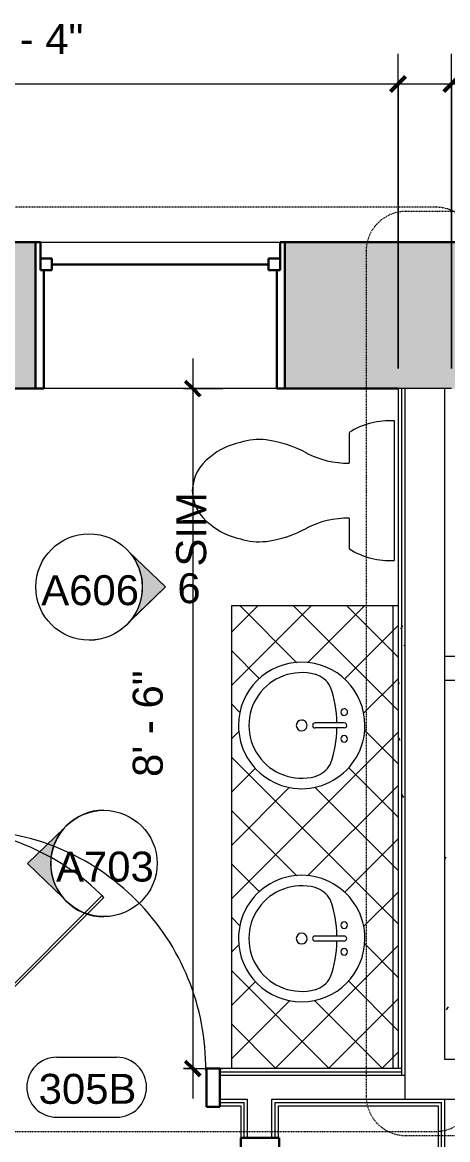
# Model space of a CAD drawing. Header units: inches. Extents: x -1176 to 1474, y -2632 to 978.
# Drawn here: x 744 to 807.9, y 454.2 to 622 of the extents above; entities that cross this region are included whole.
import ezdxf

# ---------------------------------------------------------------- set-up
doc = ezdxf.new("R2010")
doc.units = ezdxf.units.IN
doc.header["$MEASUREMENT"] = 0
doc.linetypes.add('Dash Dot 3_16_', pattern=[0.3125, 0.1875, -0.0625, 0, -0.0625])
for name, color, linetype, lineweight in [('A-ANNO-DIMS', 211, 'Continuous', 9), ('A-ANNO-DIMS-48', 211, 'Continuous', 9), ('A-ANNO-SYMB', 150, 'Continuous', 9), ('A-DOOR', 31, 'Continuous', 18), ('A-DOOR-FRAM', 31, 'Continuous', 30), ('A-DOOR-IDEN', 31, 'Continuous', 9), ('A-GLAZ', 151, 'Continuous', 18), ('A-WALL', 113, 'Continuous', 18), ('A-WALL-PATT', 111, 'Continuous', 18), ('G-ANNO-SYMB', 111, 'Continuous', 9), ('I-WALL', 2, 'Continuous', 18), ('P-SANR-FIXT', 6, 'Continuous', 9), ('Q-CASE', 31, 'Continuous', 9)]:
    doc.layers.add(name, color=color, linetype=linetype, lineweight=lineweight)
doc.styles.add('Arial', font='arial.ttf', dxfattribs={"height": 4.5})
doc.styles.add('Swis721 Lt BT', font='swissl.ttf', dxfattribs={"height": 4.5})
doc.dimstyles.new('OTJ_-_3_32__Linear__1_2__Tolerance', dxfattribs={"dimscale": 12, "dimtxt": 4.748918, "dimasz": 0.1875, "dimexe": 0.375, "dimexo": 0.25, "dimgap": 0.25, "dimtad": 1, "dimdec": 1, "dimrnd": 0.5, "dimzin": 3, "dimdsep": 46, "dimlunit": 4, "dimtxsty": 'Swis721 Lt BT', "dimblk1": 'OBLIQUE', "dimblk2": 'OBLIQUE', "dimsah": 1, "dimcen": 0.09, "dimdle": 0.375, "dimazin": 0, "dimtfac": 1, "dimtdec": 4, "dimtix": 1, "dimtmove": 0, "dimatfit": 3, "dimfxl": 1, "dimtvp": 1, "dimfrac": 2, "dimtolj": 1, "dimtzin": 0, "dimarcsym": 2})
doc.dimstyles.new('OTJ_-_3_32__Linear__1_2__Tolerance_1', dxfattribs={"dimscale": 12, "dimtxt": 4.748918, "dimasz": 0.1875, "dimexe": 0.375, "dimexo": 0.25, "dimgap": 0.25, "dimtad": 1, "dimdec": 1, "dimrnd": 0.5, "dimzin": 3, "dimdsep": 46, "dimlunit": 4, "dimtxsty": 'Swis721 Lt BT', "dimblk1": 'OBLIQUE', "dimblk2": 'OBLIQUE', "dimsah": 1, "dimcen": 0.09, "dimdle": 0.375, "dimazin": 0, "dimtfac": 1, "dimtdec": 4, "dimtix": 1, "dimtmove": 2, "dimatfit": 3, "dimfxl": 1, "dimtvp": 1, "dimfrac": 2, "dimtolj": 1, "dimtzin": 0, "dimarcsym": 2})
pattern_1 = [(0, (0, 0), (15.36, 3.84), [0.634, -10.886, 0.634, -10.886, -61.44]), (0, (0, 0), (15.36, 3.84), [-23.04, 0.634, -22.406, 0.634, -10.886, -26.88]), (0, (0, 0), (15.36, 3.84), [-57.6, 0.634, -7.046, 0.634, -18.566]), (120, (5.76, 1.92), (-11.005538, 11.38215), [0.634, -10.886, 0.634, -10.886, -61.44]), (120, (5.76, 1.92), (-11.005538, 11.38215), [-23.04, 0.634, -22.406, 0.634, -10.886, -26.88]), (120, (5.76, 1.92), (-11.005538, 11.38215), [-57.6, 0.634, -7.046, 0.634, -18.566]), (240, (7.68, 9.6), (-4.354462, -15.22215), [0.634, -10.886, 0.634, -10.886, -61.44]), (240, (7.68, 9.6), (-4.354462, -15.22215), [-23.04, 0.634, -22.406, 0.634, -10.886, -26.88]), (240, (7.68, 9.6), (-4.354462, -15.22215), [-57.6, 0.634, -7.046, 0.634, -18.566])]

# ---------------------------------------------------------------- blocks, each defined once
blk = doc.blocks.new('Double Hung - side window 4_ X 6_ 3_ H-6086068-3rd Floor Construction')
at = {"layer": 'A-GLAZ', "color": 8, "lineweight": 30}
for p, q in [((-18.75, 11), (-18, 11)), ((-18, 6.75), (-18, 11)), ((18, 6.75), (18, 11)), ((18.75, 11), (18, 11)), ((-18, 8.5), (-18, 6.75)), ((-18, 8.5), (-16.25, 8.5)), ((-16.25, 8.5), (-16.25, 6.75)), ((16.25, 8.5), (16.25, 6.75)), ((18, 8.5), (16.25, 8.5)), ((18, 8.5), (18, 6.75)), ((-18, 6.75), (-16.25, 6.75)), ((-18, 6.75), (-17.5, 6.75)), ((-17.5, -11), (-17.5, 6.75)), ((-16.25, 7.625), (16.25, 7.625)), ((18, 6.75), (16.25, 6.75)), ((17.5, 6.75), (18, 6.75)), ((17.5, 6.75), (17.5, -11)), ((-17.5, -11), (-18.75, -11)), ((17.5, -11), (18.75, -11))]:
    blk.add_line(p, q, dxfattribs=at)
blk = doc.blocks.new('Single Flush - D2 3_ X 8_-8252885-3rd Floor Construction')
at = {"layer": 'A-DOOR', "lineweight": 30}
for p, q in [((16.16, -2.81), (17.91, -2.81)), ((16.16, -9.78), (16.16, -2.81)), ((17.91, -2.81), (17.91, -8.03)), ((17.91, -8.56), (17.91, -38.62)), ((16.16, -38.62), (16.16, -10.31)), ((17.91, -38.62), (16.16, -38.62))]:
    blk.add_line(p, q, dxfattribs=at)
at = {"layer": 'A-DOOR', "lineweight": 9}
blk.add_arc((17.91, -2.81), 35.81, 179.5, 270, dxfattribs=at)
at = {"layer": 'A-DOOR-FRAM'}
for p, q in [((-20, 2.94), (-20, -2.81)), ((-20, 2.94), (-18, 2.94)), ((-18, 2.94), (-18, -2.81)), ((18, 2.94), (18, -2.81)), ((18, 2.94), (20, 2.94)), ((20, 2.94), (20, -2.81)), ((-20, -2.81), (-18, -2.81)), ((18, -2.81), (20, -2.81))]:
    blk.add_line(p, q, dxfattribs=at)
blk = doc.blocks.new('Single Flush - D2 3_ X 8_-8252908-3rd Floor Construction')
at = {"layer": 'A-DOOR', "lineweight": 30}
for p, q in [((-7.42, 28.14), (-8.65, 26.9)), ((-8.65, 26.9), (16.67, 1.58)), ((17.91, 2.81), (-7.42, 28.14)), ((16.67, 1.58), (17.91, 2.81))]:
    blk.add_line(p, q, dxfattribs=at)
at = {"layer": 'A-DOOR', "lineweight": 9}
blk.add_arc((17.91, 2.81), 35.81, 135, 180.5, dxfattribs=at)
at = {"layer": 'A-DOOR-FRAM'}
for p, q in [((-20, -2.94), (-20, 2.81)), ((-20, 2.81), (-18, 2.81)), ((-18, -2.94), (-18, 2.81)), ((18, -2.94), (18, 2.81)), ((18, 2.81), (20, 2.81)), ((20, -2.94), (20, 2.81)), ((-20, -2.94), (-18, -2.94)), ((18, -2.94), (20, -2.94))]:
    blk.add_line(p, q, dxfattribs=at)
blk = doc.blocks.new('Vanity Counter Top w Round Sink Hole - 24_ Depth-7683056-3rd Floor Construction')
at = {"layer": 'Q-CASE'}
h = blk.add_hatch(dxfattribs=at)
h.set_pattern_fill('FP_9', color=256, style=0, pattern_type=2)
h.set_pattern_definition([(315, (-516.647, 800.486), (4.006467, 4.006467), []), (45, (-516.647, 800.486), (-4.006467, 4.006467), [])])
h.paths.add_polyline_path([(-51.76, 25), (-51.76, 0), (17.78, 0), (17.78, 25), (-40.81, 25)], flags=0)
h.paths.add_polyline_path([(-41.75, 14.48), (-41.51, 16.6), (-40.81, 18.6), (-39.68, 20.41), (-38.17, 21.91), (-36.37, 23.04), (-34.36, 23.74), (-32.25, 23.98), (-30.14, 23.74), (-28.13, 23.04), (-26.33, 21.91), (-24.82, 20.41), (-23.69, 18.6), (-22.99, 16.6), (-22.75, 14.48), (-22.99, 12.37), (-23.69, 10.36), (-24.82, 8.56), (-26.33, 7.05), (-28.13, 5.92), (-30.14, 5.22), (-32.25, 4.98), (-34.36, 5.22), (-36.37, 5.92), (-38.17, 7.05), (-39.68, 8.56), (-40.81, 10.36), (-41.51, 12.37)], flags=0)
h.paths.add_polyline_path([(-9.74, 14.48), (-9.5, 16.6), (-8.79, 18.6), (-7.66, 20.41), (-6.16, 21.91), (-4.36, 23.04), (-2.35, 23.74), (-0.24, 23.98), (1.88, 23.74), (3.89, 23.04), (5.69, 21.91), (7.19, 20.41), (8.32, 18.6), (9.03, 16.6), (9.26, 14.48), (9.03, 12.37), (8.32, 10.36), (7.19, 8.56), (5.69, 7.05), (3.89, 5.92), (1.88, 5.22), (-0.24, 4.98), (-2.35, 5.22), (-4.36, 5.92), (-6.16, 7.05), (-7.66, 8.56), (-8.79, 10.36), (-9.5, 12.37)], flags=0)
for p, q in [((-51.76, 25), (17.78, 25)), ((17.78, 25), (17.78, 0)), ((-51.76, 0.75), (17.78, 0.75))]:
    blk.add_line(p, q, dxfattribs=at)
blk = doc.blocks.new('Sink Vanity-Round - 19_ x 19_-V8-3rd Floor Construction')
at = {"layer": 'P-SANR-FIXT'}
for p, q in [((3.43, -9.73), (3.43, -5.36)), ((4.18, -9.73), (4.18, -5.36))]:
    blk.add_line(p, q, dxfattribs=at)
for centre, radius, start, end in [((3.81, -3.35), 9.5, 90, 270), ((3.81, -3.35), 9.5, 270, 90), ((3.81, -3.35), 7.93, 345.3071, 194.6929), ((3.81, -3.35), 0.812, 0, 180), ((3.81, -3.35), 0.812, 180, 0), ((3.81, -5.36), 0.375, 0, 180), ((0.05, -4.11), 4.12, 197.8096, 239.2073), ((7.56, -4.11), 4.12, 300.7927, 342.1904), ((3.81, 9.17), 17.81, 250.7914, 268.7933), ((3.81, 9.17), 17.81, 271.2067, 289.2086), ((1.81, -9.73), 0.5, 0, 180), ((1.81, -9.73), 0.5, 180, 0), ((3.81, -9.73), 0.375, 180, 0), ((5.81, -9.73), 0.5, 0, 180), ((5.81, -9.73), 0.5, 180, 0)]:
    blk.add_arc(centre, radius, start, end, dxfattribs=at)
blk = doc.blocks.new('P-Toilet-Floor-3D - Floor Mount-V12-3rd Floor Construction')
at = {"layer": 'P-SANR-FIXT'}
for p, q in [((10.46, -1.47), (-10.46, -1.47)), ((-8.7, -8.31), (-4.13, -8.31)), ((4.13, -8.31), (8.7, -8.31))]:
    blk.add_line(p, q, dxfattribs=at)
for centre, radius, start, end in [((0.69, -2.25), 11.19, 176.0012, 212.8527), ((-0.69, -2.25), 11.19, 327.1473, 3.9988), ((-17.85, -8.46), 13.72, 332.9997, 0.6089), ((17.85, -8.46), 13.72, 179.3911, 207.0003), ((9.41, -22.94), 17.16, 151.2397, 172.7867), ((-9.41, -22.94), 17.16, 7.2133, 28.7603), ((0.88, -21.86), 8.56, 172.7867, 198.8936), ((-0.88, -21.86), 8.56, 341.1064, 7.2133), ((2.68, -22.72), 10.08, 190.9157, 219.9319), ((-2.68, -22.72), 10.08, 320.0681, 349.0843), ((0.18, -25.42), 6.45, 215.8378, 268.4031), ((-0.18, -25.42), 6.45, 271.5969, 324.1622)]:
    blk.add_arc(centre, radius, start, end, dxfattribs=at)
blk = doc.blocks.new('Sink Vanity-Round - 19_ x 19_-4918671-3rd Floor Construction')
at = {"layer": 'P-SANR-FIXT'}
for p, q in [((3.43, 9.73), (3.43, 5.36)), ((4.18, 9.73), (4.18, 5.36))]:
    blk.add_line(p, q, dxfattribs=at)
for centre, radius, start, end in [((3.81, 3.35), 9.5, 90, 270), ((3.81, 3.35), 9.5, 270, 90), ((1.81, 9.73), 0.5, 360, 180), ((3.81, 9.73), 0.375, 360, 180), ((5.81, 9.73), 0.5, 0, 180), ((3.81, -9.17), 17.81, 91.2067, 109.2086), ((1.81, 9.73), 0.5, 180, 360), ((3.81, -9.17), 17.81, 70.7914, 88.7933), ((5.81, 9.73), 0.5, 180, 360), ((0.05, 4.11), 4.12, 120.7927, 162.1904), ((7.56, 4.11), 4.12, 17.8096, 59.2073), ((3.81, 3.35), 7.93, 165.3071, 14.6929), ((3.81, 5.36), 0.375, 180, 360), ((3.81, 3.35), 0.812, 360, 180), ((3.81, 3.35), 0.813, 180, 360)]:
    blk.add_arc(centre, radius, start, end, dxfattribs=at)
blk = doc.blocks.new('CW-Single Glass Door - Type 1-8068375-3rd Floor Construction')
at = {"layer": 'A-DOOR'}
for p, q in [((-17.73, -0.11), (-18, -0.38)), ((-18, -0.38), (7.46, -25.83)), ((7.72, -25.57), (-17.73, -0.11)), ((7.46, -25.83), (7.72, -25.57))]:
    blk.add_line(p, q, dxfattribs=at)
at = {"layer": 'A-DOOR', "lineweight": 9}
blk.add_arc((-18, -0.38), 36, 315, 0.5, dxfattribs=at)
blk = doc.blocks.new('Door Tag - Door Tag-41184-3rd Floor Construction')
at = {"layer": 'A-DOOR-IDEN'}
for p, q in [((-0.09375, 0.09375), (0.09375, 0.09375)), ((-0.09375, -0.09375), (0.09375, -0.09375))]:
    blk.add_line(p, q, dxfattribs=at)
for centre, start, end in [((-0.09375, 0), 90, 270), ((0.09375, 0), 270, 90)]:
    blk.add_arc(centre, 0.09375, start, end, dxfattribs=at)
blk = doc.blocks.new('Elevation - Filled Arrow 2-347888-3rd Floor Construction')
at = {"layer": 'G-ANNO-SYMB'}
blk.add_circle((0, 0), 0.1664, dxfattribs=at)
blk = doc.blocks.new('Elevation - Filled Arrow-151867-3rd Floor Construction')
at = {"layer": 'G-ANNO-SYMB'}
h = blk.add_hatch(color=256, dxfattribs=at)
edge = h.paths.add_edge_path(flags=0)
edge.add_line((0, 0.2393), (0.1103, 0.1247))
edge.add_arc((-0.0002, -0.0002), 0.1667, 48.498, 130.5571)
edge.add_line((-0.1085, 0.1265), (0, 0.2393))
for p, q in [((0, 0.2393), (-0.1085, 0.1265)), ((-0.1084, 0.1266), (0, 0.2393)), ((0, 0.2393), (-0.1084, 0.1266)), ((0, 0.2393), (0.11, 0.1249)), ((0.1103, 0.1247), (0, 0.2393))]:
    blk.add_line(p, q, dxfattribs=at)
blk.add_arc((-0.0002, -0.0002), 0.1667, 48.498, 130.5571, dxfattribs=at)
blk.add_ellipse((-0.0002, -0.0001), major_axis=(-0.1667, 0), ratio=0.999376, start_param=3.141593, end_param=6.283185, dxfattribs=at)
blk = doc.blocks.new('DIMBLOCK12-3rd Floor Construction')
at = {"layer": 'A-ANNO-DIMS-48'}
for p, q in [((688.45, 570.01), (688.45, 617.25)), ((800.49, 570.01), (800.49, 617.25)), ((683.95, 612.75), (804.99, 612.75)), ((688.45, 612.75), (688.45, 570.01)), ((800.49, 612.75), (800.49, 570.01))]:
    blk.add_line(p, q, dxfattribs=at)
at = {"layer": 'A-ANNO-DIMS-48', "lineweight": 50}
for p, q in [((688.45, 612.75), (687.32, 611.63)), ((688.45, 612.75), (689.57, 613.88)), ((800.49, 612.75), (799.36, 611.63)), ((800.49, 612.75), (801.61, 613.88))]:
    blk.add_line(p, q, dxfattribs=at)
at = {"layer": 'A-ANNO-DIMS-48', "color": 0, "insert": (737.19, 621.76), "char_height": 4.5, "width": 17.4579, "attachment_point": 1, "line_spacing_factor": 1.005062, "style": 'Swis721 Lt BT'}
blk.add_mtext('9\' - 4"', dxfattribs=at)
blk = doc.blocks.new('_Oblique')
at = {"color": 0, "linetype": 'ByBlock', "lineweight": -2}
blk.add_line((-0.5, -0.5), (0.5, 0.5), dxfattribs=at)
blk = doc.blocks.new('DIMBLOCK13-3rd Floor Construction')
at = {"layer": 'A-ANNO-DIMS-48'}
for p, q in [((808.49, 570.01), (808.49, 617.25)), ((918.15, 570.01), (918.15, 617.25)), ((803.99, 612.75), (922.65, 612.75)), ((808.49, 612.75), (808.49, 570.01)), ((918.15, 612.75), (918.15, 570.01))]:
    blk.add_line(p, q, dxfattribs=at)
at = {"layer": 'A-ANNO-DIMS-48', "lineweight": 50}
for p, q in [((808.49, 612.75), (807.36, 611.63)), ((808.49, 612.75), (809.61, 613.88)), ((918.15, 612.75), (917.02, 611.63)), ((918.15, 612.75), (919.27, 613.88))]:
    blk.add_line(p, q, dxfattribs=at)
at = {"layer": 'A-ANNO-DIMS-48', "color": 0, "insert": (850.99, 621.76), "char_height": 4.5, "width": 29.579, "attachment_point": 1, "line_spacing_factor": 1.005062, "style": 'Swis721 Lt BT'}
blk.add_mtext('9\' - 1 1/2"', dxfattribs=at)
blk = doc.blocks.new('DIMBLOCK29-3rd Floor Construction')
at = {"layer": 'A-ANNO-DIMS-48'}
for p, q in [((769.63, 571.51), (769.63, 460.38)), ((768.22, 567.01), (774.13, 567.01)), ((769.63, 567.01), (768.22, 567.01)), ((768.22, 464.88), (774.13, 464.88)), ((769.63, 464.88), (768.22, 464.88))]:
    blk.add_line(p, q, dxfattribs=at)
at = {"layer": 'A-ANNO-DIMS-48', "lineweight": 50}
for p, q in [((769.63, 567.01), (768.5, 568.13)), ((769.63, 567.01), (770.75, 565.88)), ((769.63, 464.88), (768.5, 466.01)), ((769.63, 464.88), (770.75, 463.76))]:
    blk.add_line(p, q, dxfattribs=at)
at = {"layer": 'A-ANNO-DIMS-48', "color": 0, "insert": (760.62, 508.67), "char_height": 4.5, "width": 17.4579, "attachment_point": 1, "rotation": 90, "line_spacing_factor": 1.005062, "style": 'Swis721 Lt BT'}
blk.add_mtext('8\' - 6"', dxfattribs=at)
blk = doc.blocks.new('DIMBLOCK30-3rd Floor Construction')
at = {"layer": 'A-ANNO-DIMS-48'}
for p, q in [((682.82, 456.26), (682.82, 417.87)), ((682.82, 422.37), (682.82, 456.26)), ((776.86, 420.96), (776.86, 426.87)), ((678.32, 422.37), (781.36, 422.37)), ((776.86, 422.37), (776.86, 420.96))]:
    blk.add_line(p, q, dxfattribs=at)
at = {"layer": 'A-ANNO-DIMS-48', "lineweight": 50}
for p, q in [((682.82, 422.37), (683.95, 423.5)), ((776.86, 422.37), (777.99, 423.5)), ((682.82, 422.37), (681.7, 421.25)), ((776.86, 422.37), (775.74, 421.25))]:
    blk.add_line(p, q, dxfattribs=at)
at = {"layer": 'A-ANNO-DIMS-48', "color": 0, "insert": (703.5, 427.75), "char_height": 4.5, "width": 21.438, "attachment_point": 1, "line_spacing_factor": 1.005062, "style": 'Swis721 Lt BT'}
blk.add_mtext('7\' - 10"', dxfattribs=at)

msp = doc.modelspace()

# ---------------------------------------------------------------- hatches: boundary and pattern name
at = {"layer": 'A-WALL-PATT'}
h = msp.add_hatch(color=250, dxfattribs=at)
h.paths.add_polyline_path([(882.73, 567.01), (940.09, 567.01), (940.09, 589.01), (874.54, 589.01), (874.54, 567.01), (882.23, 567.01)], flags=0)
h.paths.add_polyline_path([(733.95, 567.01), (745.99, 567.01), (745.99, 589.01), (682.43, 589.01), (682.43, 567.01), (715.25, 567.01)], flags=0)
h.paths.add_polyline_path([(808.49, 567.01), (837.04, 567.01), (837.04, 589.01), (783.49, 589.01), (783.49, 567.01), (807.99, 567.01)], flags=0)
h.paths.add_polyline_path([(1210.55, 567.01), (1211.24, 567.01), (1211.24, 589.01), (1167.7, 589.01), (1167.7, 567.01), (1201.21, 567.01)], flags=0)
h.paths.add_polyline_path([(576.53, 567.01), (644.93, 567.01), (644.93, 589.01), (576.53, 589.01)], flags=0)
h.paths.add_polyline_path([(1107.75, 567.01), (1130.2, 567.01), (1130.2, 589.01), (1068.64, 589.01), (1068.64, 567.01), (1098.41, 567.01)], flags=0)
h.paths.add_polyline_path([(1031.14, 567.01), (1031.14, 589.01), (977.59, 589.01), (977.59, 567.01)], flags=0)
h.paths.add_polyline_path([(539.03, 567.01), (539.03, 589.01), (495.15, 589.01), (495.15, 567.01)], flags=0)
at = {"layer": 'A-WALL-PATT', "lineweight": 9}
h = msp.add_hatch(dxfattribs=at)
h.set_pattern_fill('FP_1', color=256, style=0, pattern_type=2)
h.set_pattern_definition(pattern_1)
h.paths.add_polyline_path([(800.49, 464.88), (800.99, 464.88), (800.99, 567.01), (800.49, 567.01), (800.49, 487.27)], flags=0)
h = msp.add_hatch(dxfattribs=at)
h.set_pattern_fill('FP_1', color=256, style=0, pattern_type=2)
h.set_pattern_definition(pattern_1)
h.paths.add_polyline_path([(801.49, 463.88), (801.49, 567.01), (800.99, 567.01), (800.99, 463.88)], flags=0)
h = msp.add_hatch(dxfattribs=at)
h.set_pattern_fill('FP_1', color=256, style=0, pattern_type=2)
h.set_pattern_definition(pattern_1)
h.paths.add_polyline_path([(807.49, 466.26), (807.99, 466.26), (807.99, 523.2), (807.49, 523.2), (807.49, 487.27)], flags=0)
h.paths.add_polyline_path([(807.99, 526.82), (807.99, 567.01), (807.49, 567.01), (807.49, 526.82)], flags=0)

# ---------------------------------------------------------------- linework, layer by layer
at = {"layer": 'A-ANNO-SYMB', "linetype": 'Dash Dot 3_16_'}
for p, q in [((806.15, 594.24), (682.52, 594.24)), ((922.77, 593.61), (801.67, 593.61)), ((795.67, 587.61), (795.67, 460.8)), ((682.52, 455.44), (806.15, 455.44)), ((801.67, 454.8), (922.77, 454.8))]:
    msp.add_line(p, q, dxfattribs=at)
for centre, start, end in [((806.15, 588.24), 0, 90), ((801.67, 587.61), 90, 180), ((801.67, 460.8), 180, 270), ((806.15, 461.44), 270, 0)]:
    msp.add_arc(centre, 6, start, end, dxfattribs=at)
at = {"layer": 'A-WALL', "color": 8, "lineweight": 30}
for p, q in [((745.99, 589.01), (682.43, 589.01)), ((745.99, 589.01), (745.99, 567.01)), ((837.04, 589.01), (783.49, 589.01)), ((783.49, 589.01), (783.49, 567.01)), ((745.99, 567.01), (688.45, 567.01)), ((800.49, 567.01), (783.49, 567.01))]:
    msp.add_line(p, q, dxfattribs=at)
at = {"layer": 'A-WALL', "lineweight": 9}
for p, q in [((745.99, 589.01), (783.49, 589.01)), ((783.49, 567.01), (745.99, 567.01))]:
    msp.add_line(p, q, dxfattribs=at)
at = {"layer": 'A-WALL'}
for p, q in [((808.49, 567.01), (800.49, 567.01)), ((800.99, 567.01), (800.99, 463.88)), ((801.49, 567.01), (801.49, 460.26)), ((807.49, 466.26), (807.49, 567.01)), ((807.49, 526.82), (831.21, 526.82)), ((807.49, 523.2), (831.21, 523.2)), ((800.99, 464.88), (800.49, 464.88)), ((843.74, 466.26), (807.49, 466.26)), ((773.7, 464.38), (800.99, 464.38)), ((773.7, 463.88), (801.49, 463.88)), ((773.7, 460.26), (777.86, 460.26)), ((777.86, 454.45), (777.86, 460.26)), ((781.49, 460.26), (843.74, 460.26)), ((781.49, 454.45), (781.49, 460.26)), ((807.49, 409.67), (807.49, 460.26)), ((773.7, 459.76), (777.36, 459.76)), ((777.36, 454.45), (777.36, 459.76)), ((781.99, 459.76), (806.99, 459.76)), ((781.99, 454.45), (781.99, 459.76)), ((806.99, 410.17), (806.99, 459.76))]:
    msp.add_line(p, q, dxfattribs=at)
at = {"layer": 'I-WALL'}
for p, q in [((800.49, 567.01), (800.49, 464.88)), ((800.49, 464.88), (773.7, 464.88)), ((773.7, 464.88), (773.7, 459.26)), ((773.7, 459.26), (776.86, 459.26)), ((776.86, 459.26), (776.86, 454.45)), ((782.49, 459.26), (806.49, 459.26)), ((782.49, 454.45), (782.49, 459.26)), ((806.49, 459.26), (806.49, 410.67)), ((776.86, 454.45), (782.49, 454.45))]:
    msp.add_line(p, q, dxfattribs=at)

# ---------------------------------------------------------------- block references
at = {"layer": 'A-DOOR'}
for name, p, rotation in [('CW-Single Glass Door - Type 1-8068375-3rd Floor Construction', (730.45, 483.13), 89.99999999999991), ('Single Flush - D2 3_ X 8_-8252885-3rd Floor Construction', (753.7, 462.07), 180), ('Single Flush - D2 3_ X 8_-8252908-3rd Floor Construction', (779.67, 434.45), 90)]:
    msp.add_blockref(name, p, dxfattribs=dict(at, rotation=rotation))
at = {"layer": 'A-DOOR-IDEN', "xscale": 47.99999999999997, "yscale": 47.99999999999997, "zscale": 47.99999999999997}
msp.add_blockref('Door Tag - Door Tag-41184-3rd Floor Construction', (753.7, 462.07), dxfattribs=at)
at = {"layer": 'A-GLAZ'}
msp.add_blockref('Double Hung - side window 4_ X 6_ 3_ H-6086068-3rd Floor Construction', (764.74, 578.01), dxfattribs=at)
at = {"layer": 'G-ANNO-SYMB', "xscale": 47.99999999999997, "yscale": 47.99999999999997, "zscale": 47.99999999999997}
for p in [(754.06, 537.2), (756.29, 495.68)]:
    msp.add_blockref('Elevation - Filled Arrow 2-347888-3rd Floor Construction', p, dxfattribs=at)
at = {"layer": 'G-ANNO-SYMB', "extrusion": (0, 0, -1), "xscale": 47.99999999999997, "yscale": 47.99999999999997, "zscale": 47.99999999999997, "rotation": 90.00000000000053}
msp.add_blockref('Elevation - Filled Arrow-151867-3rd Floor Construction', (-754.06, 537.2), dxfattribs=at)
at = {"layer": 'G-ANNO-SYMB', "xscale": 47.99999999999997, "yscale": 47.99999999999997, "zscale": 47.99999999999997, "rotation": 90}
msp.add_blockref('Elevation - Filled Arrow-151867-3rd Floor Construction', (756.29, 495.68), dxfattribs=at)
at = {"layer": 'P-SANR-FIXT'}
for name, p, rotation in [('P-Toilet-Floor-3D - Floor Mount-V12-3rd Floor Construction', (801.43, 551.67), 269.9999999999995), ('Sink Vanity-Round - 19_ x 19_-4918671-3rd Floor Construction', (782.65, 520.22), 270.0000000000001), ('Sink Vanity-Round - 19_ x 19_-V8-3rd Floor Construction', (782.65, 480.59), 89.99999999999994)]:
    msp.add_blockref(name, p, dxfattribs=dict(at, rotation=rotation))
at = {"layer": 'Q-CASE', "rotation": 89.99999999999994}
msp.add_blockref('Vanity Counter Top w Round Sink Hole - 24_ Depth-7683056-3rd Floor Construction', (800.49, 516.65), dxfattribs=at)

# ---------------------------------------------------------------- texts
at = {"layer": 'A-DOOR-IDEN', "insert": (746.49, 464.08), "char_height": 4.5, "width": 17.271, "attachment_point": 1, "style": 'Swis721 Lt BT'}
msp.add_mtext('305B', dxfattribs=at)
at = {"layer": 'G-ANNO-SYMB', "insert": (767.15, 540.27), "char_height": 4.5, "width": 12.8775, "attachment_point": 1, "rotation": 90, "style": 'Swis721 Lt BT'}
msp.add_mtext('SIM', dxfattribs=at)
at = {"layer": 'G-ANNO-SYMB', "char_height": 4.5, "attachment_point": 1}
for s, insert, width, style in [('A606', (746.88, 538.97), 17.877, 'Arial'), ('6', (767.32, 539.27), 4.0905, 'Swis721 Lt BT'), ('A703', (749.1, 497.46), 17.877, 'Arial')]:
    msp.add_mtext(s, dxfattribs=dict(at, insert=insert, width=width, style=style))

# ---------------------------------------------------------------- dimensions: what is measured, and where the dimension line sits
at = {"layer": 'A-ANNO-DIMS'}
for base, p1, p2, override, picture, middle in [((800.49, 612.75), (688.45, 567.01), (800.49, 567.01), {"dimpost": '<>', "dimfxl": 112.038145}, 'DIMBLOCK12-3rd Floor Construction', (744.47, 618.07)), ((918.15, 612.75), (808.49, 567.01), (918.15, 567.01), {"dimpost": '<>', "dimfxl": 109.663145}, 'DIMBLOCK13-3rd Floor Construction', (863.32, 618.32))]:
    dim = msp.add_linear_dim(base=base, p1=p1, p2=p2, dimstyle='OTJ_-_3_32__Linear__1_2__Tolerance', override=override, dxfattribs=at)
    dim.commit()
    dim.dimension.update_dxf_attribs({"geometry": picture, "text_midpoint": middle})
dim = msp.add_linear_dim(base=(769.63, 464.88), p1=(771.22, 567.01), p2=(771.22, 464.88), angle=90, dimstyle='OTJ_-_3_32__Linear__1_2__Tolerance', override={"dimpost": '<>', "dimfxl": 102.125}, dxfattribs=at)
dim.commit()
dim.dimension.update_dxf_attribs({"geometry": 'DIMBLOCK29-3rd Floor Construction', "text_midpoint": (764.31, 515.95)})
dim = msp.add_linear_dim(base=(776.86, 422.37), p1=(682.82, 459.26), p2=(776.86, 423.96), dimstyle='OTJ_-_3_32__Linear__1_2__Tolerance_1', override={"dimpost": '<>', "dimfxl": 100.444032}, dxfattribs=at)
dim.commit()
dim.dimension.update_dxf_attribs({"geometry": 'DIMBLOCK30-3rd Floor Construction', "text_midpoint": (714.22, 424.75), "dimtype": 160})

doc.saveas('drawing.dxf')
